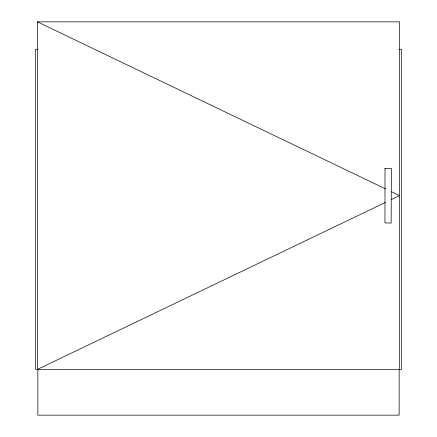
<?xml version="1.0" encoding="UTF-8"?>
<svg xmlns="http://www.w3.org/2000/svg" width="437" height="437" viewBox="0 0 437 437"><rect width="100%" height="100%" fill="white"/><g stroke="black" fill="none" stroke-linecap="round" stroke-linejoin="round"><path stroke-width="0.66" d="M385.456 202.418L37.402 369.418L37.402 21.85L399.598 21.85L399.598 369.418M391.607 199.469L399.598 195.634L391.607 191.799M38.101 49.288L35.572 49.288L35.572 369.418L401.428 369.418L401.428 49.288L398.899 49.288M37.402 21.85L385.456 188.85M399.145 369.418L399.145 415.15L37.855 415.15L37.855 369.418M384.997 168.289L384.964 222.886L391.142 223.072L391.372 168.382L384.997 168.289"/></g></svg>
